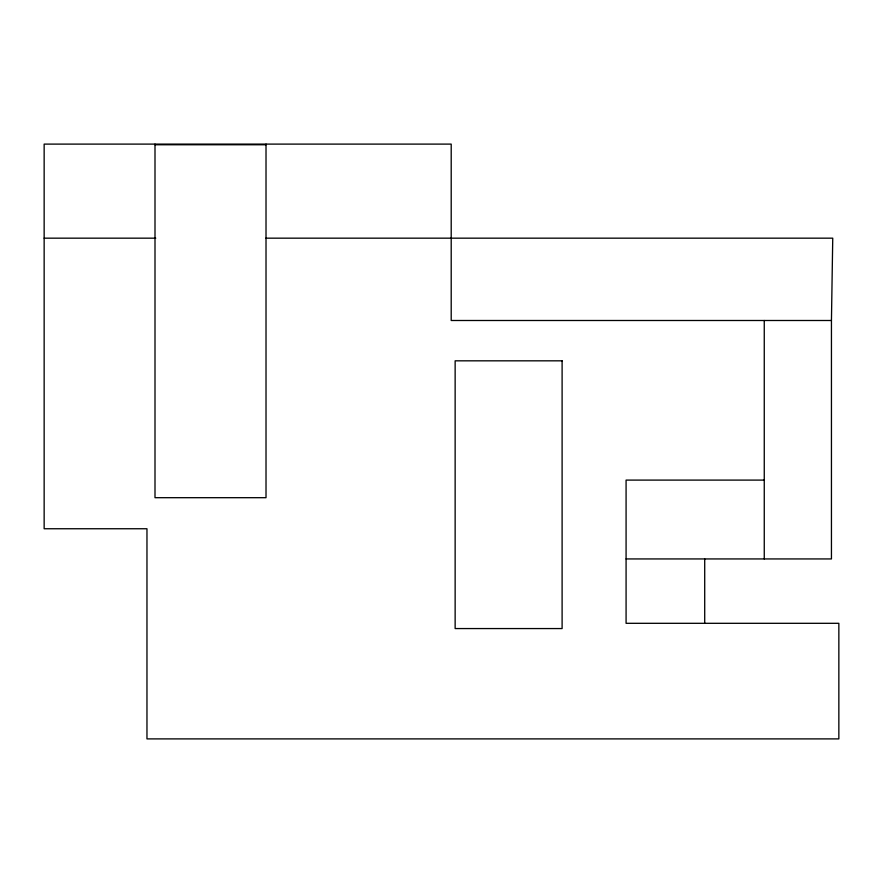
<?xml version="1.0" encoding="UTF-8"?>
<svg xmlns="http://www.w3.org/2000/svg" width="883" height="883" viewBox="0 0 883 883"><rect width="100%" height="100%" fill="white"/><g stroke="black" fill="none" stroke-linecap="round" stroke-linejoin="round"><path stroke-width="1.32" d="M626.08 558.939L831.444 558.939L831.444 320.496L832.746 238.167L265.904 238.167M155 144.757L266.015 144.757M44.15 238.167L155.761 238.167M831.444 320.496L451.202 320.496L451.202 144.106L44.15 144.106L44.15 528.751L146.964 528.751L146.964 738.894L838.85 738.894L838.85 623.31L626.08 623.31L626.08 480.098L764.259 480.098M764.259 320.496L764.259 558.939M704.711 558.939L704.711 623.31M266.015 144.106L266.015 497.692L155 497.692L155 144.106M562.107 360.827L455.142 360.827L455.142 628.564L562.107 628.564L562.107 360.827"/></g></svg>
